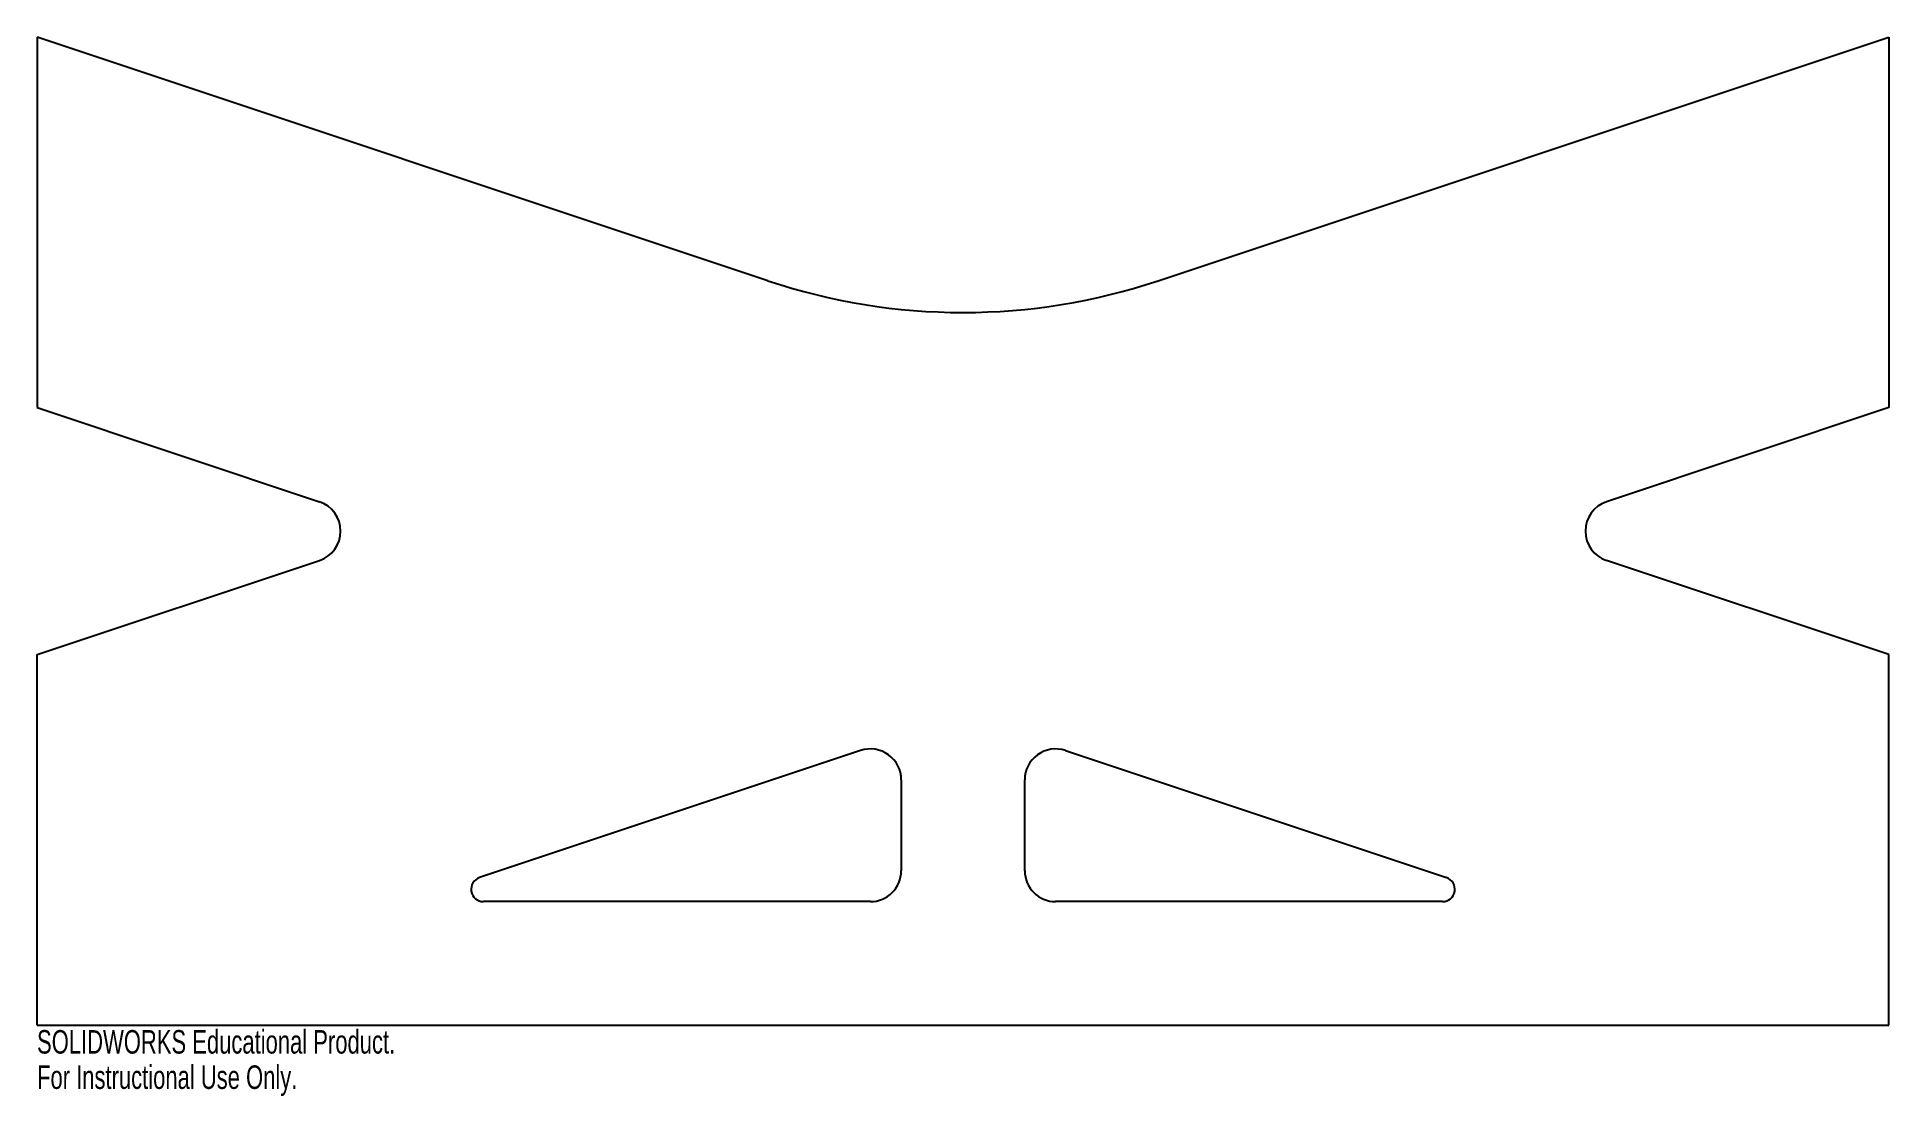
# Model space of a CAD drawing. Header units: inches. Extents: x -15 to 0, y -0.6 to 8.
import ezdxf

# ---------------------------------------------------------------- set-up
doc = ezdxf.new("R2010")
doc.units = ezdxf.units.IN
doc.header["$MEASUREMENT"] = 0
doc.styles.add('SLDTEXTSTYLE0', font='TXT', dxfattribs={"width": 0.7})

msp = doc.modelspace()

# ---------------------------------------------------------------- linework, layer by layer
at = {"color": 7, "linetype": 'Continuous', "lineweight": 25}
for p, q in [((-9.081, 6.027), (-15, 8)), ((-15, 8), (-15, 5)), ((-5.919, 6.027), (0, 8)), ((0, 8), (0, 5)), ((-15, 5), (-12.712, 4.237)), ((0, 5), (-2.288, 4.237)), ((-15, 3), (-12.712, 3.763)), ((0, 3), (-2.288, 3.763)), ((-15, 0), (-15, 3)), ((0, 0), (0, 3)), ((-8.329, 2.224), (-11.415, 1.195)), ((-6.671, 2.224), (-3.585, 1.195)), ((-8, 1.986), (-8, 1.25)), ((-7, 1.25), (-7, 1.986)), ((-8.25, 1), (-11.384, 1)), ((-3.616, 1), (-6.75, 1)), ((-15, 0), (0, 0))]:
    msp.add_line(p, q, dxfattribs=at)
for centre, radius, start, end in [((-7.5, 10.77), 5, 251.5651, 288.4349), ((-12.791, 4), 0.25, 288.4349, 71.5651), ((-2.209, 4), 0.25, 108.4349, 251.5651), ((-8.25, 1.986), 0.25, 0, 108.4349), ((-6.75, 1.986), 0.25, 71.5651, 180), ((-8.25, 1.25), 0.25, 270, 0), ((-6.75, 1.25), 0.25, 180, 270), ((-11.384, 1.1), 0.1, 108.4349, 270), ((-3.616, 1.1), 0.1, 270, 71.5651)]:
    msp.add_arc(centre, radius, start, end, dxfattribs=at)

# ---------------------------------------------------------------- texts
at = {"color": 7, "linetype": 'Continuous', "char_height": 0.1903, "attachment_point": 1, "style": 'SLDTEXTSTYLE0'}
for s, insert in [('SOLIDWORKS Educational Product.', (-15, -0.04)), ('For Instructional Use Only.', (-15, -0.326))]:
    msp.add_mtext(s, dxfattribs=dict(at, insert=insert))

doc.saveas('drawing.dxf')
